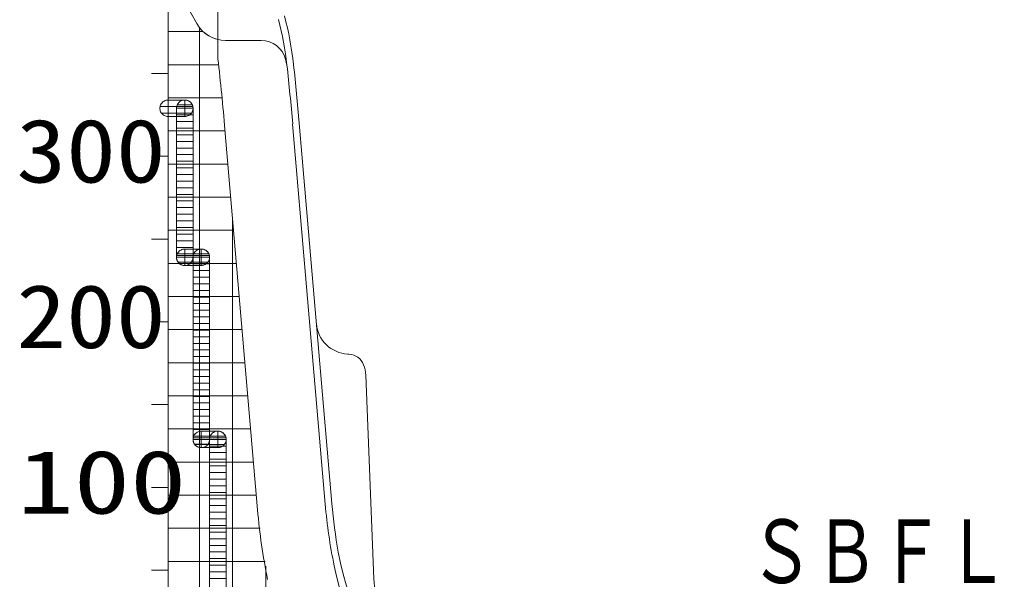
# Model space of a CAD drawing. Units: millimetres on the paper. Extents: x -305 to 305, y -152 to 152.
# Drawn here: x -124.45 to -95.02, y -24.05 to -7.13 of the extents above; entities that cross this region are included whole.
import ezdxf
from ezdxf.enums import TextEntityAlignment as Align

# ---------------------------------------------------------------- set-up
doc = ezdxf.new("R2010")
doc.units = ezdxf.units.MM
doc.layers.add('0-0_PV', color=7, linetype='Continuous', lineweight=9)
doc.styles.add('ＭＳ ゴシック', font='')
doc.styles.get('ＭＳ ゴシック').set_extended_font_data('MS Gothic')

msp = doc.modelspace()

# ---------------------------------------------------------------- linework, layer by layer
at = {"layer": '0-0_PV'}
for p, q in [((-119.963, -3.313), (-119.963, -43.313)), ((-119.806, -5.981), (-119.102, -7.249)), ((-118.463, -6.113), (-118.463, -8.317)), ((-119.963, -7.498), (-118.905, -7.498)), ((-119.017, -43.313), (-119.017, -7.375)), ((-118.463, -8.317), (-118.463, -7.735)), ((-118.228, -7.763), (-117.151, -7.763)), ((-119.963, -8.498), (-118.445, -8.498)), ((-116.423, -8.33), (-116.378, -8.513)), ((-116.423, -8.33), (-116.378, -8.513)), ((-120.463, -8.763), (-119.963, -8.763)), ((-119.963, -9.498), (-118.344, -9.498)), ((-119.463, -9.563), (-119.963, -9.563)), ((-119.463, -9.563), (-119.963, -9.563)), ((-119.963, -9.763), (-120.208, -9.763)), ((-119.963, -9.963), (-120.162, -9.963)), ((-119.463, -9.763), (-119.963, -9.763)), ((-119.463, -9.963), (-119.963, -9.963)), ((-119.213, -9.813), (-119.713, -9.813)), ((-119.234, -9.713), (-119.691, -9.713)), ((-119.218, -9.763), (-119.463, -9.763)), ((-119.263, -9.963), (-119.463, -9.963)), ((-119.213, -10.013), (-119.713, -10.013)), ((-119.213, -10.213), (-119.713, -10.213)), ((-115.221, -21.768), (-116.205, -10.28)), ((-115.022, -21.751), (-116.006, -10.263)), ((-119.963, -10.498), (-118.244, -10.498)), ((-119.213, -10.413), (-119.713, -10.413)), ((-117.264, -21.943), (-118.248, -10.455)), ((-117.264, -21.943), (-118.248, -10.455)), ((-119.213, -10.613), (-119.713, -10.613)), ((-119.213, -10.813), (-119.713, -10.813)), ((-119.213, -11.013), (-119.713, -11.013)), ((-120.463, -11.263), (-119.963, -11.263)), ((-119.213, -11.213), (-119.713, -11.213)), ((-119.213, -11.413), (-119.713, -11.413)), ((-119.963, -11.498), (-118.158, -11.498)), ((-119.213, -11.613), (-119.713, -11.613)), ((-119.213, -11.813), (-119.713, -11.813)), ((-119.213, -12.013), (-119.713, -12.013)), ((-119.213, -12.213), (-119.713, -12.213)), ((-119.963, -12.498), (-118.073, -12.498)), ((-119.213, -12.413), (-119.713, -12.413)), ((-119.213, -12.613), (-119.713, -12.613)), ((-119.213, -12.813), (-119.713, -12.813)), ((-119.213, -13.013), (-119.713, -13.013)), ((-119.213, -13.213), (-119.713, -13.213)), ((-118.017, -43.313), (-118.017, -13.145)), ((-119.963, -13.498), (-117.987, -13.498)), ((-119.213, -13.413), (-119.713, -13.413)), ((-120.463, -13.763), (-119.963, -13.763)), ((-119.213, -13.613), (-119.713, -13.613)), ((-119.213, -13.813), (-119.713, -13.813)), ((-119.213, -14.013), (-119.713, -14.013)), ((-118.963, -14.063), (-119.463, -14.063)), ((-118.963, -14.063), (-119.463, -14.063)), ((-119.213, -14.213), (-119.713, -14.213)), ((-119.463, -14.263), (-119.708, -14.263)), ((-118.963, -14.263), (-119.463, -14.263)), ((-118.713, -14.313), (-119.213, -14.313)), ((-118.713, -14.313), (-119.213, -14.313)), ((-118.734, -14.213), (-119.191, -14.213)), ((-118.718, -14.263), (-118.963, -14.263)), ((-119.963, -14.498), (-117.902, -14.498)), ((-119.263, -14.462), (-119.663, -14.462)), ((-119.463, -14.463), (-119.662, -14.463)), ((-118.963, -14.463), (-119.463, -14.463)), ((-118.713, -14.513), (-119.213, -14.513)), ((-118.713, -14.713), (-119.213, -14.713)), ((-118.763, -14.463), (-118.963, -14.463)), ((-118.713, -14.913), (-119.213, -14.913)), ((-118.713, -15.113), (-119.213, -15.113)), ((-119.963, -15.498), (-117.816, -15.498)), ((-118.713, -15.313), (-119.213, -15.313)), ((-118.713, -15.513), (-119.213, -15.513)), ((-118.713, -15.713), (-119.213, -15.713)), ((-115.543, -15.652), (-115.543, -15.653)), ((-118.713, -15.913), (-119.213, -15.913)), ((-118.713, -16.113), (-119.213, -16.113)), ((-120.463, -16.263), (-119.963, -16.263)), ((-118.713, -16.313), (-119.213, -16.313)), ((-119.963, -16.498), (-117.73, -16.498)), ((-118.713, -16.513), (-119.213, -16.513)), ((-118.713, -16.713), (-119.213, -16.713)), ((-118.713, -16.913), (-119.213, -16.913)), ((-118.713, -17.113), (-119.213, -17.113)), ((-118.713, -17.313), (-119.213, -17.313)), ((-114.543, -17.236), (-114.505, -17.238)), ((-119.963, -17.498), (-117.645, -17.498)), ((-118.713, -17.513), (-119.213, -17.513)), ((-118.713, -17.713), (-119.213, -17.713)), ((-118.713, -17.913), (-119.213, -17.913)), ((-114.001, -17.872), (-113.751, -24.02)), ((-118.713, -18.113), (-119.213, -18.113)), ((-119.963, -18.498), (-117.559, -18.498)), ((-118.713, -18.313), (-119.213, -18.313)), ((-118.713, -18.513), (-119.213, -18.513)), ((-120.463, -18.763), (-119.963, -18.763)), ((-118.713, -18.713), (-119.213, -18.713)), ((-118.713, -18.913), (-119.213, -18.913)), ((-118.713, -19.113), (-119.213, -19.113)), ((-118.713, -19.313), (-119.213, -19.313)), ((-119.963, -19.498), (-117.473, -19.498)), ((-118.713, -19.513), (-119.213, -19.513)), ((-118.713, -19.713), (-119.213, -19.713)), ((-118.463, -19.563), (-118.963, -19.563)), ((-118.463, -19.563), (-118.963, -19.563)), ((-118.234, -19.713), (-118.691, -19.713)), ((-118.963, -19.763), (-119.208, -19.763)), ((-118.763, -19.962), (-119.163, -19.962)), ((-118.963, -19.963), (-119.162, -19.963)), ((-118.463, -19.763), (-118.963, -19.763)), ((-118.463, -19.963), (-118.963, -19.963)), ((-118.213, -19.813), (-118.713, -19.813)), ((-118.218, -19.763), (-118.463, -19.763)), ((-118.263, -19.963), (-118.463, -19.963)), ((-118.213, -20.013), (-118.713, -20.013)), ((-118.213, -20.213), (-118.713, -20.213)), ((-119.963, -20.498), (-117.388, -20.498)), ((-118.213, -20.413), (-118.713, -20.413)), ((-118.213, -20.613), (-118.713, -20.613)), ((-118.213, -20.813), (-118.713, -20.813)), ((-118.213, -21.013), (-118.713, -21.013)), ((-120.463, -21.263), (-119.963, -21.263)), ((-118.213, -21.213), (-118.713, -21.213)), ((-118.213, -21.413), (-118.713, -21.413)), ((-119.963, -21.498), (-117.302, -21.498)), ((-118.213, -21.613), (-118.713, -21.613)), ((-118.213, -21.813), (-118.713, -21.813)), ((-118.213, -22.013), (-118.713, -22.013)), ((-118.213, -22.213), (-118.713, -22.213)), ((-119.963, -22.498), (-117.184, -22.498)), ((-118.213, -22.413), (-118.713, -22.413)), ((-118.213, -22.613), (-118.713, -22.613)), ((-118.213, -22.813), (-118.713, -22.813)), ((-118.213, -23.013), (-118.713, -23.013)), ((-118.213, -23.213), (-118.713, -23.213)), ((-119.963, -23.498), (-117.039, -23.498)), ((-118.213, -23.413), (-118.713, -23.413)), ((-120.463, -23.763), (-119.963, -23.763)), ((-118.213, -23.613), (-118.713, -23.613)), ((-118.213, -23.813), (-118.713, -23.813)), ((-117.017, -43.313), (-117.017, -23.647)), ((-118.213, -24.013), (-118.713, -24.013))]:
    msp.add_line(p, q, dxfattribs=at)
msp.add_lwpolyline([(-119.102, -7.249), (-119.963, -5.7), (-119.963, -43.313)], dxfattribs=at)
for points in [[(-119.963, -9.813), (-119.963, -9.563), (-119.994, -9.565), (-120.025, -9.571), (-120.055, -9.58), (-120.083, -9.594), (-120.11, -9.611), (-120.134, -9.631), (-120.155, -9.654), (-120.174, -9.679), (-120.189, -9.706), (-120.201, -9.736), (-120.208, -9.766), (-120.212, -9.797), (-120.212, -9.829), (-120.208, -9.86), (-120.201, -9.89), (-120.189, -9.919), (-120.174, -9.947), (-120.155, -9.972), (-120.134, -9.995), (-120.11, -10.015), (-120.083, -10.032), (-120.055, -10.045), (-120.025, -10.055), (-119.994, -10.061), (-119.963, -10.063)], [(-119.463, -9.563), (-119.963, -9.563), (-119.963, -10.063), (-119.463, -10.063)], [(-119.463, -9.813), (-119.213, -9.813), (-119.215, -9.782), (-119.221, -9.751), (-119.23, -9.721), (-119.244, -9.692), (-119.26, -9.666), (-119.28, -9.642), (-119.303, -9.62), (-119.329, -9.602), (-119.356, -9.587), (-119.385, -9.575), (-119.416, -9.567), (-119.447, -9.563), (-119.478, -9.563), (-119.51, -9.567), (-119.54, -9.575), (-119.569, -9.587), (-119.597, -9.602), (-119.622, -9.62), (-119.645, -9.642), (-119.665, -9.666), (-119.682, -9.692), (-119.695, -9.721), (-119.705, -9.751), (-119.711, -9.782), (-119.713, -9.813)], [(-119.463, -10.063), (-119.431, -10.061), (-119.401, -10.055), (-119.371, -10.045), (-119.342, -10.032), (-119.316, -10.015), (-119.292, -9.995), (-119.27, -9.972), (-119.252, -9.947), (-119.237, -9.919), (-119.225, -9.89), (-119.217, -9.86), (-119.213, -9.829), (-119.213, -9.797), (-119.217, -9.766), (-119.225, -9.736), (-119.237, -9.706), (-119.252, -9.679), (-119.27, -9.654), (-119.292, -9.631), (-119.316, -9.611), (-119.342, -9.594), (-119.371, -9.58), (-119.401, -9.571), (-119.431, -9.565), (-119.463, -9.563), (-119.463, -9.813)], [(-119.213, -14.313), (-119.213, -9.813), (-119.713, -9.813), (-119.713, -14.313)], [(-119.463, -14.313), (-119.463, -14.063), (-119.494, -14.065), (-119.525, -14.071), (-119.555, -14.08), (-119.583, -14.094), (-119.61, -14.111), (-119.634, -14.131), (-119.655, -14.154), (-119.674, -14.179), (-119.689, -14.206), (-119.701, -14.236), (-119.708, -14.266), (-119.712, -14.297), (-119.712, -14.329), (-119.708, -14.36), (-119.701, -14.39), (-119.689, -14.419), (-119.674, -14.447), (-119.655, -14.472), (-119.634, -14.495), (-119.61, -14.515), (-119.583, -14.532), (-119.555, -14.545), (-119.525, -14.555), (-119.494, -14.561), (-119.463, -14.563)], [(-118.963, -14.063), (-119.463, -14.063), (-119.463, -14.563), (-118.963, -14.563)], [(-118.963, -14.313), (-118.713, -14.313), (-118.715, -14.282), (-118.721, -14.251), (-118.73, -14.221), (-118.744, -14.192), (-118.76, -14.166), (-118.78, -14.142), (-118.803, -14.12), (-118.829, -14.102), (-118.856, -14.087), (-118.885, -14.075), (-118.916, -14.067), (-118.947, -14.063), (-118.978, -14.063), (-119.01, -14.067), (-119.04, -14.075), (-119.069, -14.087), (-119.097, -14.102), (-119.122, -14.12), (-119.145, -14.142), (-119.165, -14.166), (-119.182, -14.192), (-119.195, -14.221), (-119.205, -14.251), (-119.211, -14.282), (-119.213, -14.313)], [(-118.963, -14.563), (-118.931, -14.561), (-118.901, -14.555), (-118.871, -14.545), (-118.842, -14.532), (-118.816, -14.515), (-118.792, -14.495), (-118.77, -14.472), (-118.752, -14.447), (-118.737, -14.419), (-118.725, -14.39), (-118.717, -14.36), (-118.713, -14.329), (-118.713, -14.297), (-118.717, -14.266), (-118.725, -14.236), (-118.737, -14.206), (-118.752, -14.179), (-118.77, -14.154), (-118.792, -14.131), (-118.816, -14.111), (-118.842, -14.094), (-118.871, -14.08), (-118.901, -14.071), (-118.931, -14.065), (-118.963, -14.063), (-118.963, -14.313)], [(-119.713, -14.313), (-119.711, -14.344), (-119.705, -14.375), (-119.695, -14.405), (-119.682, -14.433), (-119.665, -14.46), (-119.645, -14.484), (-119.622, -14.506), (-119.597, -14.524), (-119.569, -14.539), (-119.54, -14.551), (-119.51, -14.559), (-119.478, -14.562), (-119.447, -14.562), (-119.416, -14.559), (-119.385, -14.551), (-119.356, -14.539), (-119.329, -14.524), (-119.303, -14.506), (-119.28, -14.484), (-119.26, -14.46), (-119.244, -14.433), (-119.23, -14.405), (-119.221, -14.375), (-119.215, -14.344), (-119.213, -14.313), (-119.463, -14.313)], [(-118.713, -19.813), (-118.713, -14.313), (-119.213, -14.313), (-119.213, -19.813)], [(-118.963, -19.813), (-118.963, -19.563), (-118.994, -19.565), (-119.025, -19.571), (-119.055, -19.58), (-119.083, -19.594), (-119.11, -19.611), (-119.134, -19.631), (-119.155, -19.654), (-119.174, -19.679), (-119.189, -19.706), (-119.201, -19.736), (-119.208, -19.766), (-119.212, -19.797), (-119.212, -19.829), (-119.208, -19.86), (-119.201, -19.89), (-119.189, -19.919), (-119.174, -19.947), (-119.155, -19.972), (-119.134, -19.995), (-119.11, -20.015), (-119.083, -20.032), (-119.055, -20.045), (-119.025, -20.055), (-118.994, -20.061), (-118.963, -20.063)], [(-118.463, -19.563), (-118.963, -19.563), (-118.963, -20.063), (-118.463, -20.063)], [(-118.463, -19.813), (-118.213, -19.813), (-118.215, -19.782), (-118.221, -19.751), (-118.23, -19.721), (-118.244, -19.692), (-118.26, -19.666), (-118.28, -19.642), (-118.303, -19.62), (-118.329, -19.602), (-118.356, -19.587), (-118.385, -19.575), (-118.416, -19.567), (-118.447, -19.563), (-118.478, -19.563), (-118.51, -19.567), (-118.54, -19.575), (-118.569, -19.587), (-118.597, -19.602), (-118.622, -19.62), (-118.645, -19.642), (-118.665, -19.666), (-118.682, -19.692), (-118.695, -19.721), (-118.705, -19.751), (-118.711, -19.782), (-118.713, -19.813)], [(-118.463, -20.063), (-118.431, -20.061), (-118.401, -20.055), (-118.371, -20.045), (-118.342, -20.032), (-118.316, -20.015), (-118.292, -19.995), (-118.27, -19.972), (-118.252, -19.947), (-118.237, -19.919), (-118.225, -19.89), (-118.217, -19.86), (-118.213, -19.829), (-118.213, -19.797), (-118.217, -19.766), (-118.225, -19.736), (-118.237, -19.706), (-118.252, -19.679), (-118.27, -19.654), (-118.292, -19.631), (-118.316, -19.611), (-118.342, -19.594), (-118.371, -19.58), (-118.401, -19.571), (-118.431, -19.565), (-118.463, -19.563), (-118.463, -19.813)], [(-119.213, -19.813), (-119.211, -19.844), (-119.205, -19.875), (-119.195, -19.905), (-119.182, -19.933), (-119.165, -19.96), (-119.145, -19.984), (-119.122, -20.006), (-119.097, -20.024), (-119.069, -20.039), (-119.04, -20.051), (-119.01, -20.059), (-118.978, -20.062), (-118.947, -20.062), (-118.916, -20.059), (-118.885, -20.051), (-118.856, -20.039), (-118.829, -20.024), (-118.803, -20.006), (-118.78, -19.984), (-118.76, -19.96), (-118.744, -19.933), (-118.73, -19.905), (-118.721, -19.875), (-118.715, -19.844), (-118.713, -19.813), (-118.963, -19.813)], [(-118.213, -24.313), (-118.213, -19.813), (-118.713, -19.813), (-118.713, -24.313)]]:
    msp.add_lwpolyline(points, close=True, dxfattribs=at)
for centre, radius, start, end in [((-126.119, -9.581), 10, 6.2542, 14.8478), ((-118.228, -6.763), 1, 209.0747, 256.402), ((-118.228, -6.763), 1, 209.0747, 270), ((-126.119, -9.581), 9.8, 6.2542, 14.477), ((-117.151, -8.513), 0.75, 14.0786, 90), ((-190.732, -16.662), 72.75, 4.8947, 6.58735), ((-190.732, -16.662), 72.75, 4.8947, 6.58735), ((-190.732, -16.662), 74.8, 4.8947, 6.25425), ((-190.732, -16.662), 75, 4.8947, 6.25425), ((-114.491, -16.237), 1, 184.8947, 267), ((-114.531, -17.737), 0.5, 20.5216, 87), ((-115, -17.912), 1, 2.3268, 20.5216), ((-99.081, -20.385), 16.2, 184.8947, 191.5691), ((-99.081, -20.385), 16, 184.8947, 190.217), ((-99.081, -20.385), 18.25, 184.8947, 191.5691), ((-99.081, -20.385), 18.25, 184.8947, 191.5691), ((-106.954, -21.804), 8, 190.217, 228.563), ((-107.114, -22.03), 8, 191.5691, 228.1155), ((-105.757, -23.695), 8, 182.3268, 196.0801)]:
    msp.add_arc(centre, radius, start, end, dxfattribs=at)

# ---------------------------------------------------------------- texts
at = {"layer": '0-0_PV', "style": 'ＭＳ ゴシック'}
for s, width, p in [('300', 1.15, (-124.546, -12.633)), ('200', 1.15, (-124.546, -17.633)), ('100', 1.3, (-124.51, -22.633)), ('ＳＢＦＬ', 0.75, (-102.438, -24.727))]:
    msp.add_text(s, height=1.921, dxfattribs=dict(at, width=width)).set_placement(p, align=Align.BOTTOM_LEFT)

doc.saveas('drawing.dxf')
